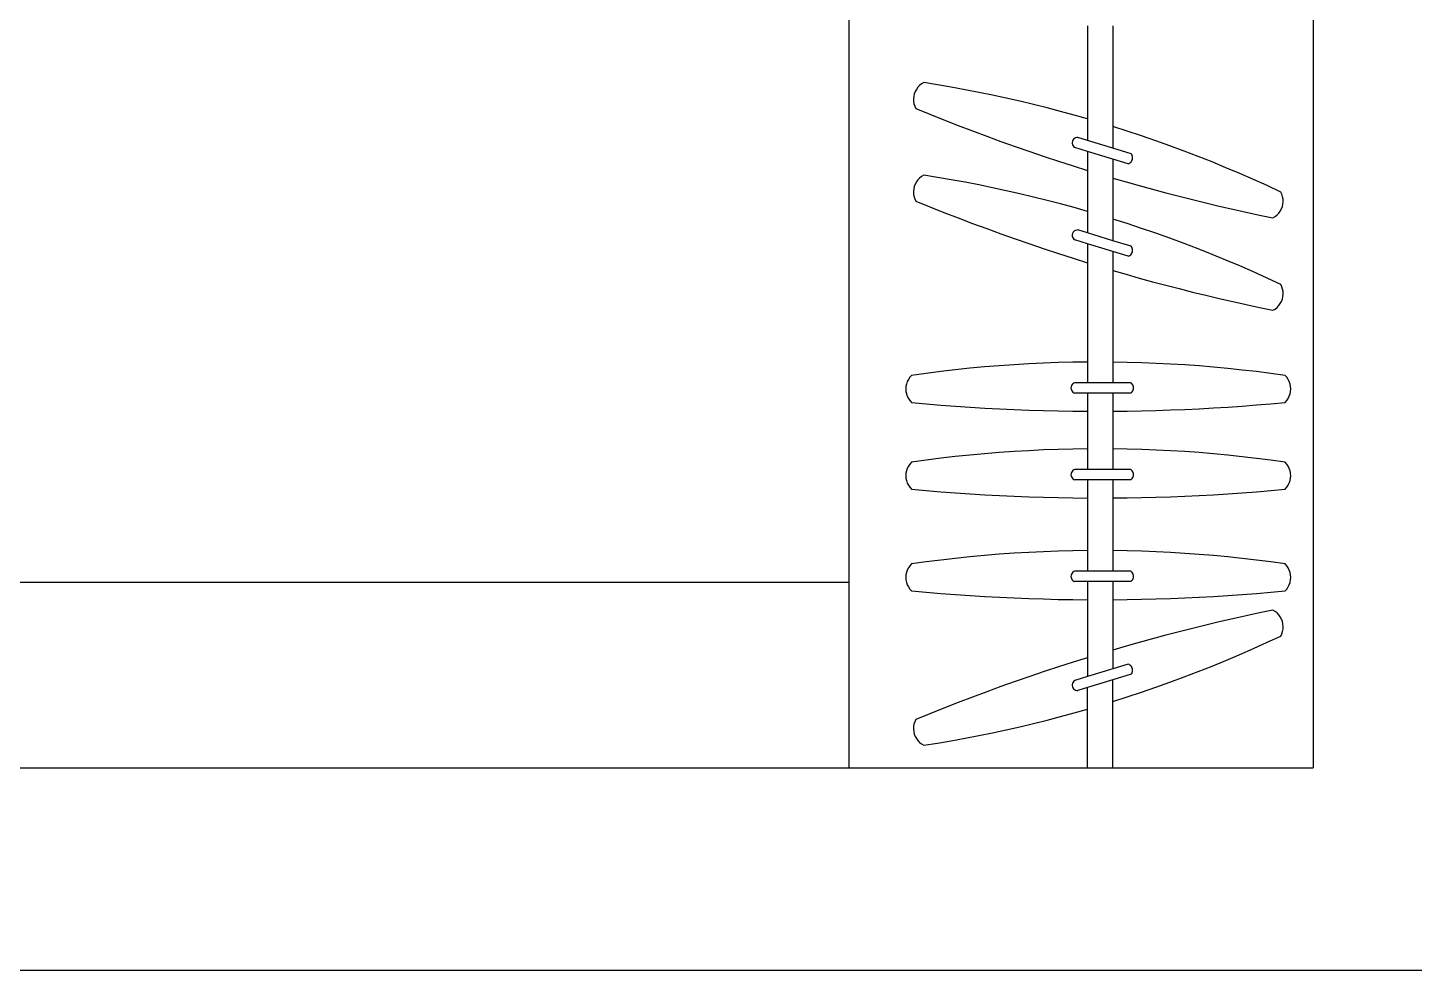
# Model space of a CAD drawing. Header units: centimetres. Extents: x 921 to 2601, y 2858 to 4336.
# Drawn here: x 1388 to 1569.1, y 3173.7 to 3296.9 of the extents above; entities that cross this region are included whole.
import ezdxf

# ---------------------------------------------------------------- set-up
doc = ezdxf.new("R2010")
doc.units = ezdxf.units.CM
doc.layers.add('結構', color=7, linetype='Continuous')

msp = doc.modelspace()

# ---------------------------------------------------------------- linework, layer by layer
at = {"layer": '結構'}
for p, q in [((1495.28, 3420.63), (1495.28, 3200.18)), ((1555.91, 3420.63), (1555.91, 3200.18)), ((1526.45, 3297.12), (1526.45, 3296.65)), ((1529.76, 3297.13), (1529.76, 3296.65)), ((1526.45, 3296.65), (1526.45, 3295.88)), ((1526.45, 3295.88), (1526.45, 3284.96)), ((1529.76, 3296.65), (1529.76, 3295.88)), ((1529.76, 3295.88), (1529.76, 3283.97)), ((1503.81, 3288.24), (1503.74, 3287.92)), ((1503.93, 3288.54), (1503.81, 3288.24)), ((1504.08, 3288.83), (1503.93, 3288.54)), ((1504.28, 3289.1), (1504.08, 3288.83)), ((1504.5, 3289.33), (1504.28, 3289.1)), ((1504.76, 3289.54), (1504.5, 3289.33)), ((1505.04, 3289.71), (1504.76, 3289.54)), ((1506.84, 3289.42), (1505.04, 3289.71)), ((1508.65, 3289.11), (1506.84, 3289.42)), ((1510.45, 3288.78), (1508.65, 3289.11)), ((1512.24, 3288.43), (1510.45, 3288.78)), ((1514.03, 3288.06), (1512.24, 3288.43)), ((1515.82, 3287.68), (1514.03, 3288.06)), ((1503.74, 3287.92), (1503.7, 3287.59)), ((1503.7, 3287.59), (1503.72, 3287.26)), ((1503.72, 3287.26), (1503.77, 3286.94)), ((1503.77, 3286.94), (1503.87, 3286.63)), ((1503.87, 3286.63), (1504, 3286.33)), ((1504, 3286.33), (1505.84, 3285.58)), ((1517.6, 3287.27), (1515.82, 3287.68)), ((1519.38, 3286.85), (1517.6, 3287.27)), ((1521.16, 3286.41), (1519.38, 3286.85)), ((1522.93, 3285.94), (1521.16, 3286.41)), ((1505.84, 3285.58), (1507.69, 3284.84)), ((1507.69, 3284.84), (1509.54, 3284.12)), ((1524.69, 3285.46), (1522.93, 3285.94)), ((1526.45, 3284.96), (1524.69, 3285.46)), ((1526.45, 3284.96), (1526.45, 3282.16)), ((1509.54, 3284.12), (1511.4, 3283.41)), ((1511.4, 3283.41), (1513.27, 3282.71)), ((1513.27, 3282.71), (1515.13, 3282.03)), ((1525.03, 3282.54), (1524.88, 3282.49)), ((1525.18, 3282.55), (1525.03, 3282.54)), ((1526.45, 3282.16), (1525.18, 3282.55)), ((1531.63, 3283.37), (1529.76, 3283.97)), ((1529.76, 3283.97), (1529.76, 3281.15)), ((1533.5, 3282.75), (1531.63, 3283.37)), ((1535.35, 3282.11), (1533.5, 3282.75)), ((1515.13, 3282.03), (1517.01, 3281.36)), ((1517.01, 3281.36), (1518.89, 3280.71)), ((1518.89, 3280.71), (1520.77, 3280.08)), ((1524.48, 3282.05), (1524.45, 3281.9)), ((1524.45, 3281.9), (1524.45, 3281.74)), ((1524.45, 3281.74), (1524.49, 3281.59)), ((1524.54, 3282.19), (1524.48, 3282.05)), ((1524.49, 3281.59), (1524.56, 3281.46)), ((1524.63, 3282.31), (1524.54, 3282.19)), ((1524.56, 3281.46), (1524.66, 3281.34)), ((1524.74, 3282.42), (1524.63, 3282.31)), ((1524.66, 3281.34), (1524.78, 3281.24)), ((1524.88, 3282.49), (1524.74, 3282.42)), ((1526.45, 3280.73), (1524.78, 3281.24)), ((1529.76, 3281.15), (1526.45, 3282.16)), ((1526.45, 3280.73), (1526.45, 3278.25)), ((1529.76, 3279.72), (1526.45, 3280.73)), ((1532.16, 3280.41), (1529.76, 3281.15)), ((1537.2, 3281.46), (1535.35, 3282.11)), ((1539.05, 3280.77), (1537.2, 3281.46)), ((1540.88, 3280.07), (1539.05, 3280.77)), ((1520.77, 3280.08), (1522.66, 3279.45)), ((1522.66, 3279.45), (1524.55, 3278.84)), ((1531.75, 3279.11), (1529.76, 3279.72)), ((1529.76, 3279.72), (1529.76, 3277.25)), ((1531.75, 3279.11), (1531.88, 3279.16)), ((1531.88, 3279.16), (1531.99, 3279.22)), ((1531.99, 3279.22), (1532.1, 3279.31)), ((1532.1, 3279.31), (1532.18, 3279.41)), ((1532.23, 3280.3), (1532.16, 3280.41)), ((1532.18, 3279.41), (1532.25, 3279.53)), ((1532.29, 3280.18), (1532.23, 3280.3)), ((1532.25, 3279.53), (1532.3, 3279.65)), ((1532.32, 3280.05), (1532.29, 3280.18)), ((1532.3, 3279.65), (1532.33, 3279.78)), ((1532.34, 3279.92), (1532.32, 3280.05)), ((1532.33, 3279.78), (1532.34, 3279.92)), ((1542.71, 3279.35), (1540.88, 3280.07)), ((1544.53, 3278.6), (1542.71, 3279.35)), ((1504.5, 3277.25), (1504.28, 3277.01)), ((1504.76, 3277.45), (1504.5, 3277.25)), ((1505.04, 3277.62), (1504.76, 3277.45)), ((1506.84, 3277.33), (1505.04, 3277.62)), ((1508.65, 3277.02), (1506.84, 3277.33)), ((1524.55, 3278.84), (1526.45, 3278.25)), ((1526.45, 3278.25), (1526.45, 3272.88)), ((1529.76, 3277.25), (1531.49, 3276.75)), ((1529.76, 3277.25), (1529.76, 3271.88)), ((1546.33, 3277.84), (1544.53, 3278.6)), ((1548.14, 3277.05), (1546.33, 3277.84)), ((1503.74, 3275.83), (1503.7, 3275.51)), ((1503.7, 3275.51), (1503.72, 3275.18)), ((1503.81, 3276.15), (1503.74, 3275.83)), ((1503.93, 3276.46), (1503.81, 3276.15)), ((1504.08, 3276.75), (1503.93, 3276.46)), ((1504.28, 3277.01), (1504.08, 3276.75)), ((1510.45, 3276.7), (1508.65, 3277.02)), ((1512.24, 3276.35), (1510.45, 3276.7)), ((1514.03, 3275.98), (1512.24, 3276.35)), ((1515.82, 3275.59), (1514.03, 3275.98)), ((1517.6, 3275.19), (1515.82, 3275.59)), ((1531.49, 3276.75), (1533.21, 3276.27)), ((1533.21, 3276.27), (1534.95, 3275.79)), ((1534.95, 3275.79), (1536.68, 3275.32)), ((1536.68, 3275.32), (1538.42, 3274.87)), ((1549.93, 3276.25), (1548.14, 3277.05)), ((1551.71, 3275.42), (1549.93, 3276.25)), ((1551.85, 3275.12), (1551.71, 3275.42)), ((1495.28, 3274.03), (1495.28, 3224.43)), ((1503.72, 3275.18), (1503.77, 3274.86)), ((1503.77, 3274.86), (1503.87, 3274.54)), ((1503.87, 3274.54), (1504, 3274.24)), ((1504, 3274.24), (1505.84, 3273.49)), ((1505.84, 3273.49), (1507.69, 3272.76)), ((1519.38, 3274.76), (1517.6, 3275.19)), ((1521.16, 3274.32), (1519.38, 3274.76)), ((1522.93, 3273.86), (1521.16, 3274.32)), ((1524.69, 3273.38), (1522.93, 3273.86)), ((1538.42, 3274.87), (1540.16, 3274.43)), ((1540.16, 3274.43), (1541.91, 3274)), ((1541.91, 3274), (1543.65, 3273.59)), ((1543.65, 3273.59), (1545.41, 3273.18)), ((1551.78, 3273.21), (1551.9, 3273.52)), ((1551.94, 3274.81), (1551.85, 3275.12)), ((1551.9, 3273.52), (1551.97, 3273.83)), ((1552, 3274.49), (1551.94, 3274.81)), ((1551.97, 3273.83), (1552.01, 3274.16)), ((1552.01, 3274.16), (1552, 3274.49)), ((1507.69, 3272.76), (1509.54, 3272.03)), ((1509.54, 3272.03), (1511.4, 3271.32)), ((1526.45, 3272.88), (1524.69, 3273.38)), ((1526.45, 3272.88), (1526.45, 3270.07)), ((1531.63, 3271.29), (1529.76, 3271.88)), ((1529.76, 3271.88), (1529.76, 3269.06)), ((1545.41, 3273.18), (1547.16, 3272.79)), ((1547.16, 3272.79), (1548.91, 3272.41)), ((1548.91, 3272.41), (1550.67, 3272.04)), ((1550.67, 3272.04), (1550.95, 3272.21)), ((1550.95, 3272.21), (1551.21, 3272.42)), ((1551.21, 3272.42), (1551.43, 3272.66)), ((1551.43, 3272.66), (1551.63, 3272.92)), ((1551.63, 3272.92), (1551.78, 3273.21)), ((1511.4, 3271.32), (1513.27, 3270.63)), ((1513.27, 3270.63), (1515.13, 3269.95)), ((1515.13, 3269.95), (1517.01, 3269.28)), ((1524.48, 3269.96), (1524.45, 3269.81)), ((1524.54, 3270.11), (1524.48, 3269.96)), ((1524.63, 3270.23), (1524.54, 3270.11)), ((1524.74, 3270.33), (1524.63, 3270.23)), ((1524.88, 3270.41), (1524.74, 3270.33)), ((1525.03, 3270.45), (1524.88, 3270.41)), ((1525.18, 3270.46), (1525.03, 3270.45)), ((1526.45, 3270.07), (1525.18, 3270.46)), ((1529.76, 3269.06), (1526.45, 3270.07)), ((1533.5, 3270.67), (1531.63, 3271.29)), ((1535.35, 3270.03), (1533.5, 3270.67)), ((1537.2, 3269.37), (1535.35, 3270.03)), ((1517.01, 3269.28), (1518.89, 3268.63)), ((1518.89, 3268.63), (1520.77, 3267.99)), ((1524.45, 3269.81), (1524.45, 3269.66)), ((1524.45, 3269.66), (1524.49, 3269.51)), ((1524.49, 3269.51), (1524.56, 3269.37)), ((1524.56, 3269.37), (1524.66, 3269.25)), ((1524.66, 3269.25), (1524.78, 3269.16)), ((1526.45, 3268.64), (1524.78, 3269.16)), ((1526.45, 3268.64), (1526.45, 3266.17)), ((1529.76, 3267.63), (1526.45, 3268.64)), ((1532.16, 3268.33), (1529.76, 3269.06)), ((1532.23, 3268.22), (1532.16, 3268.33)), ((1532.29, 3268.1), (1532.23, 3268.22)), ((1532.32, 3267.97), (1532.29, 3268.1)), ((1539.05, 3268.69), (1537.2, 3269.37)), ((1540.88, 3267.99), (1539.05, 3268.69)), ((1520.77, 3267.99), (1522.66, 3267.37)), ((1522.66, 3267.37), (1524.55, 3266.76)), ((1524.55, 3266.76), (1526.45, 3266.17)), ((1529.76, 3267.63), (1529.76, 3265.17)), ((1531.75, 3267.02), (1529.76, 3267.63)), ((1531.75, 3267.02), (1531.88, 3267.07)), ((1531.88, 3267.07), (1531.99, 3267.14)), ((1531.99, 3267.14), (1532.1, 3267.23)), ((1532.1, 3267.23), (1532.18, 3267.33)), ((1532.18, 3267.33), (1532.25, 3267.44)), ((1532.25, 3267.44), (1532.3, 3267.57)), ((1532.3, 3267.57), (1532.33, 3267.7)), ((1532.34, 3267.83), (1532.32, 3267.97)), ((1532.33, 3267.7), (1532.34, 3267.83)), ((1542.71, 3267.26), (1540.88, 3267.99)), ((1544.53, 3266.52), (1542.71, 3267.26)), ((1546.33, 3265.76), (1544.53, 3266.52)), ((1526.45, 3266.17), (1526.45, 3253.19)), ((1529.76, 3265.17), (1531.49, 3264.67)), ((1529.76, 3265.17), (1529.76, 3253.19)), ((1531.49, 3264.67), (1533.21, 3264.18)), ((1548.14, 3264.97), (1546.33, 3265.76)), ((1549.93, 3264.16), (1548.14, 3264.97)), ((1533.21, 3264.18), (1534.95, 3263.7)), ((1534.95, 3263.7), (1536.68, 3263.24)), ((1536.68, 3263.24), (1538.42, 3262.79)), ((1538.42, 3262.79), (1540.16, 3262.35)), ((1551.71, 3263.34), (1549.93, 3264.16)), ((1551.85, 3263.04), (1551.71, 3263.34)), ((1551.94, 3262.73), (1551.85, 3263.04)), ((1552, 3262.4), (1551.94, 3262.73)), ((1540.16, 3262.35), (1541.91, 3261.92)), ((1541.91, 3261.92), (1543.65, 3261.5)), ((1543.65, 3261.5), (1545.41, 3261.1)), ((1545.41, 3261.1), (1547.16, 3260.71)), ((1551.43, 3260.57), (1551.63, 3260.84)), ((1551.63, 3260.84), (1551.78, 3261.12)), ((1551.78, 3261.12), (1551.9, 3261.43)), ((1551.9, 3261.43), (1551.97, 3261.75)), ((1551.97, 3261.75), (1552.01, 3262.08)), ((1552.01, 3262.08), (1552, 3262.4)), ((1547.16, 3260.71), (1548.91, 3260.33)), ((1548.91, 3260.33), (1550.67, 3259.96)), ((1550.67, 3259.96), (1550.95, 3260.13)), ((1550.95, 3260.13), (1551.21, 3260.33)), ((1551.21, 3260.33), (1551.43, 3260.57)), ((1505.35, 3251.72), (1503.44, 3251.45)), ((1507.26, 3251.96), (1505.35, 3251.72)), ((1509.17, 3252.18), (1507.26, 3251.96)), ((1511.08, 3252.38), (1509.17, 3252.18)), ((1513, 3252.56), (1511.08, 3252.38)), ((1514.92, 3252.71), (1513, 3252.56)), ((1516.84, 3252.85), (1514.92, 3252.71)), ((1518.76, 3252.96), (1516.84, 3252.85)), ((1520.68, 3253.05), (1518.76, 3252.96)), ((1522.6, 3253.12), (1520.68, 3253.05)), ((1524.53, 3253.17), (1522.6, 3253.12)), ((1526.45, 3253.19), (1524.53, 3253.17)), ((1526.45, 3253.19), (1526.45, 3250.5)), ((1531.64, 3253.16), (1529.76, 3253.19)), ((1529.76, 3253.19), (1529.76, 3250.5)), ((1533.52, 3253.11), (1531.64, 3253.16)), ((1535.4, 3253.03), (1533.52, 3253.11)), ((1537.28, 3252.94), (1535.4, 3253.03)), ((1539.16, 3252.83), (1537.28, 3252.94)), ((1541.03, 3252.69), (1539.16, 3252.83)), ((1542.91, 3252.54), (1541.03, 3252.69)), ((1544.78, 3252.36), (1542.91, 3252.54)), ((1546.65, 3252.16), (1544.78, 3252.36)), ((1548.52, 3251.95), (1546.65, 3252.16)), ((1550.39, 3251.71), (1548.52, 3251.95)), ((1502.72, 3250.01), (1502.7, 3249.69)), ((1502.79, 3250.33), (1502.72, 3250.01)), ((1502.89, 3250.64), (1502.79, 3250.33)), ((1503.04, 3250.94), (1502.89, 3250.64)), ((1503.22, 3251.21), (1503.04, 3250.94)), ((1503.44, 3251.45), (1503.22, 3251.21)), ((1524.29, 3249.97), (1524.27, 3249.82)), ((1524.34, 3250.12), (1524.29, 3249.97)), ((1524.42, 3250.25), (1524.34, 3250.12)), ((1524.53, 3250.36), (1524.42, 3250.25)), ((1524.65, 3250.45), (1524.53, 3250.36)), ((1524.8, 3250.5), (1524.65, 3250.45)), ((1526.45, 3250.5), (1524.8, 3250.5)), ((1529.76, 3250.5), (1526.45, 3250.5)), ((1532.09, 3250.5), (1529.76, 3250.5)), ((1532.2, 3250.42), (1532.09, 3250.5)), ((1532.29, 3250.32), (1532.2, 3250.42)), ((1532.36, 3250.21), (1532.29, 3250.32)), ((1532.41, 3250.08), (1532.36, 3250.21)), ((1532.44, 3249.95), (1532.41, 3250.08)), ((1532.46, 3249.82), (1532.44, 3249.95)), ((1552.25, 3251.45), (1550.39, 3251.71)), ((1552.47, 3251.21), (1552.25, 3251.45)), ((1552.65, 3250.94), (1552.47, 3251.21)), ((1552.8, 3250.64), (1552.65, 3250.94)), ((1552.9, 3250.33), (1552.8, 3250.64)), ((1552.97, 3250.01), (1552.9, 3250.33)), ((1552.99, 3249.69), (1552.97, 3250.01)), ((1502.7, 3249.69), (1502.72, 3249.36)), ((1502.72, 3249.36), (1502.79, 3249.04)), ((1502.79, 3249.04), (1502.89, 3248.73)), ((1502.89, 3248.73), (1503.04, 3248.43)), ((1503.04, 3248.43), (1503.22, 3248.16)), ((1503.22, 3248.16), (1503.44, 3247.92)), ((1524.27, 3249.82), (1524.29, 3249.67)), ((1524.29, 3249.67), (1524.34, 3249.52)), ((1524.34, 3249.52), (1524.42, 3249.39)), ((1524.42, 3249.39), (1524.53, 3249.28)), ((1524.53, 3249.28), (1524.65, 3249.19)), ((1524.65, 3249.19), (1524.8, 3249.13)), ((1526.45, 3249.13), (1524.8, 3249.13)), ((1526.45, 3249.13), (1526.45, 3246.77)), ((1529.76, 3249.13), (1526.45, 3249.13)), ((1529.76, 3249.13), (1529.76, 3246.77)), ((1532.09, 3249.13), (1529.76, 3249.13)), ((1532.09, 3249.13), (1532.2, 3249.22)), ((1532.2, 3249.22), (1532.29, 3249.32)), ((1532.29, 3249.32), (1532.36, 3249.43)), ((1532.36, 3249.43), (1532.41, 3249.55)), ((1532.41, 3249.55), (1532.44, 3249.68)), ((1532.44, 3249.68), (1532.46, 3249.82)), ((1552.25, 3247.92), (1552.47, 3248.16)), ((1552.47, 3248.16), (1552.65, 3248.43)), ((1552.65, 3248.43), (1552.8, 3248.73)), ((1552.8, 3248.73), (1552.9, 3249.04)), ((1552.9, 3249.04), (1552.97, 3249.36)), ((1552.97, 3249.36), (1552.99, 3249.69)), ((1503.44, 3247.92), (1505.35, 3247.74)), ((1505.35, 3247.74), (1507.27, 3247.58)), ((1507.27, 3247.58), (1509.18, 3247.44)), ((1509.18, 3247.44), (1511.1, 3247.31)), ((1511.1, 3247.31), (1513.02, 3247.19)), ((1513.02, 3247.19), (1514.93, 3247.09)), ((1514.93, 3247.09), (1516.85, 3247)), ((1516.85, 3247), (1518.77, 3246.92)), ((1518.77, 3246.92), (1520.69, 3246.86)), ((1520.69, 3246.86), (1522.61, 3246.82)), ((1522.61, 3246.82), (1524.53, 3246.79)), ((1524.53, 3246.79), (1526.45, 3246.77)), ((1526.45, 3246.77), (1526.45, 3241.86)), ((1529.76, 3246.77), (1531.64, 3246.79)), ((1529.76, 3246.77), (1529.76, 3241.86)), ((1531.64, 3246.79), (1533.51, 3246.83)), ((1533.51, 3246.83), (1535.39, 3246.87)), ((1535.39, 3246.87), (1537.27, 3246.94)), ((1537.27, 3246.94), (1539.14, 3247.01)), ((1539.14, 3247.01), (1541.02, 3247.1)), ((1541.02, 3247.1), (1542.89, 3247.2)), ((1542.89, 3247.2), (1544.77, 3247.32)), ((1544.77, 3247.32), (1546.64, 3247.45)), ((1546.64, 3247.45), (1548.51, 3247.59)), ((1548.51, 3247.59), (1550.38, 3247.75)), ((1550.38, 3247.75), (1552.25, 3247.92)), ((1509.17, 3240.84), (1507.26, 3240.62)), ((1511.08, 3241.04), (1509.17, 3240.84)), ((1513, 3241.22), (1511.08, 3241.04)), ((1514.92, 3241.38), (1513, 3241.22)), ((1516.84, 3241.51), (1514.92, 3241.38)), ((1518.76, 3241.62), (1516.84, 3241.51)), ((1520.68, 3241.72), (1518.76, 3241.62)), ((1522.6, 3241.79), (1520.68, 3241.72)), ((1524.53, 3241.83), (1522.6, 3241.79)), ((1526.45, 3241.86), (1524.53, 3241.83)), ((1526.45, 3241.86), (1526.45, 3241.18)), ((1526.45, 3241.18), (1526.45, 3239.17)), ((1531.64, 3241.82), (1529.76, 3241.86)), ((1529.76, 3241.86), (1529.76, 3241.18)), ((1529.76, 3241.18), (1529.76, 3239.17)), ((1533.52, 3241.77), (1531.64, 3241.82)), ((1535.4, 3241.7), (1533.52, 3241.77)), ((1537.28, 3241.61), (1535.4, 3241.7)), ((1539.16, 3241.49), (1537.28, 3241.61)), ((1541.03, 3241.36), (1539.16, 3241.49)), ((1542.91, 3241.2), (1541.03, 3241.36)), ((1544.78, 3241.03), (1542.91, 3241.2)), ((1546.65, 3240.83), (1544.78, 3241.03)), ((1502.89, 3239.31), (1502.79, 3239)), ((1503.04, 3239.6), (1502.89, 3239.31)), ((1503.22, 3239.87), (1503.04, 3239.6)), ((1503.44, 3240.12), (1503.22, 3239.87)), ((1505.35, 3240.38), (1503.44, 3240.12)), ((1507.26, 3240.62), (1505.35, 3240.38)), ((1524.65, 3239.11), (1524.53, 3239.03)), ((1524.8, 3239.17), (1524.65, 3239.11)), ((1526.45, 3239.17), (1524.8, 3239.17)), ((1529.76, 3239.17), (1526.45, 3239.17)), ((1532.09, 3239.17), (1529.76, 3239.17)), ((1532.2, 3239.08), (1532.09, 3239.17)), ((1532.29, 3238.98), (1532.2, 3239.08)), ((1548.52, 3240.61), (1546.65, 3240.83)), ((1550.39, 3240.38), (1548.52, 3240.61)), ((1552.25, 3240.12), (1550.39, 3240.38)), ((1552.47, 3239.87), (1552.25, 3240.12)), ((1552.65, 3239.6), (1552.47, 3239.87)), ((1552.8, 3239.31), (1552.65, 3239.6)), ((1552.9, 3239), (1552.8, 3239.31)), ((1502.72, 3238.68), (1502.7, 3238.35)), ((1502.7, 3238.35), (1502.72, 3238.02)), ((1502.79, 3239), (1502.72, 3238.68)), ((1502.72, 3238.02), (1502.79, 3237.7)), ((1502.79, 3237.7), (1502.89, 3237.39)), ((1502.89, 3237.39), (1503.04, 3237.1)), ((1524.29, 3238.64), (1524.27, 3238.48)), ((1524.27, 3238.48), (1524.29, 3238.33)), ((1524.34, 3238.78), (1524.29, 3238.64)), ((1524.29, 3238.33), (1524.34, 3238.18)), ((1524.42, 3238.91), (1524.34, 3238.78)), ((1524.34, 3238.18), (1524.42, 3238.05)), ((1524.53, 3239.03), (1524.42, 3238.91)), ((1524.42, 3238.05), (1524.53, 3237.94)), ((1524.53, 3237.94), (1524.65, 3237.86)), ((1524.65, 3237.86), (1524.8, 3237.8)), ((1526.45, 3237.8), (1524.8, 3237.8)), ((1526.45, 3237.8), (1526.45, 3235.43)), ((1529.76, 3237.8), (1526.45, 3237.8)), ((1529.76, 3237.8), (1529.76, 3235.44)), ((1532.09, 3237.8), (1529.76, 3237.8)), ((1532.09, 3237.8), (1532.2, 3237.88)), ((1532.2, 3237.88), (1532.29, 3237.98)), ((1532.36, 3238.87), (1532.29, 3238.98)), ((1532.29, 3237.98), (1532.36, 3238.1)), ((1532.41, 3238.75), (1532.36, 3238.87)), ((1532.36, 3238.1), (1532.41, 3238.22)), ((1532.44, 3238.62), (1532.41, 3238.75)), ((1532.41, 3238.22), (1532.44, 3238.35)), ((1532.46, 3238.48), (1532.44, 3238.62)), ((1532.44, 3238.35), (1532.46, 3238.48)), ((1552.65, 3237.1), (1552.8, 3237.39)), ((1552.8, 3237.39), (1552.9, 3237.7)), ((1552.97, 3238.68), (1552.9, 3239)), ((1552.9, 3237.7), (1552.97, 3238.02)), ((1552.99, 3238.35), (1552.97, 3238.68)), ((1552.97, 3238.02), (1552.99, 3238.35)), ((1503.04, 3237.1), (1503.22, 3236.83)), ((1503.22, 3236.83), (1503.44, 3236.58)), ((1503.44, 3236.58), (1505.35, 3236.41)), ((1505.35, 3236.41), (1507.27, 3236.25)), ((1507.27, 3236.25), (1509.18, 3236.1)), ((1509.18, 3236.1), (1511.1, 3235.97)), ((1511.1, 3235.97), (1513.02, 3235.86)), ((1513.02, 3235.86), (1514.93, 3235.75)), ((1514.93, 3235.75), (1516.85, 3235.66)), ((1516.85, 3235.66), (1518.77, 3235.59)), ((1518.77, 3235.59), (1520.69, 3235.53)), ((1520.69, 3235.53), (1522.61, 3235.48)), ((1522.61, 3235.48), (1524.53, 3235.45)), ((1524.53, 3235.45), (1526.45, 3235.43)), ((1526.45, 3235.43), (1526.45, 3228.57)), ((1529.76, 3235.44), (1531.64, 3235.46)), ((1529.76, 3235.44), (1529.76, 3228.56)), ((1531.64, 3235.46), (1533.51, 3235.49)), ((1533.51, 3235.49), (1535.39, 3235.54)), ((1535.39, 3235.54), (1537.27, 3235.6)), ((1537.27, 3235.6), (1539.14, 3235.68)), ((1539.14, 3235.68), (1541.02, 3235.77)), ((1541.02, 3235.77), (1542.89, 3235.87)), ((1542.89, 3235.87), (1544.77, 3235.98)), ((1544.77, 3235.98), (1546.64, 3236.11)), ((1546.64, 3236.11), (1548.51, 3236.26)), ((1548.51, 3236.26), (1550.38, 3236.41)), ((1550.38, 3236.41), (1552.25, 3236.58)), ((1552.25, 3236.58), (1552.47, 3236.83)), ((1552.47, 3236.83), (1552.65, 3237.1)), ((1516.84, 3228.22), (1514.92, 3228.08)), ((1518.76, 3228.33), (1516.84, 3228.22)), ((1520.68, 3228.42), (1518.76, 3228.33)), ((1522.6, 3228.49), (1520.68, 3228.42)), ((1524.53, 3228.54), (1522.6, 3228.49)), ((1526.45, 3228.57), (1524.53, 3228.54)), ((1526.45, 3228.57), (1526.45, 3225.87)), ((1531.64, 3228.53), (1529.76, 3228.56)), ((1529.76, 3228.56), (1529.76, 3225.87)), ((1533.52, 3228.48), (1531.64, 3228.53)), ((1535.4, 3228.41), (1533.52, 3228.48)), ((1537.28, 3228.31), (1535.4, 3228.41)), ((1539.16, 3228.2), (1537.28, 3228.31)), ((1541.03, 3228.06), (1539.16, 3228.2)), ((1503.22, 3226.58), (1503.04, 3226.31)), ((1503.44, 3226.83), (1503.22, 3226.58)), ((1505.35, 3227.09), (1503.44, 3226.83)), ((1507.26, 3227.33), (1505.35, 3227.09)), ((1509.17, 3227.55), (1507.26, 3227.33)), ((1511.08, 3227.75), (1509.17, 3227.55)), ((1513, 3227.93), (1511.08, 3227.75)), ((1514.92, 3228.08), (1513, 3227.93)), ((1542.91, 3227.91), (1541.03, 3228.06)), ((1544.78, 3227.73), (1542.91, 3227.91)), ((1546.65, 3227.54), (1544.78, 3227.73)), ((1548.52, 3227.32), (1546.65, 3227.54)), ((1550.39, 3227.08), (1548.52, 3227.32)), ((1552.25, 3226.83), (1550.39, 3227.08)), ((1552.47, 3226.58), (1552.25, 3226.83)), ((1552.65, 3226.31), (1552.47, 3226.58)), ((1502.72, 3225.39), (1502.7, 3225.06)), ((1502.7, 3225.06), (1502.72, 3224.73)), ((1502.79, 3225.71), (1502.72, 3225.39)), ((1502.72, 3224.73), (1502.79, 3224.41)), ((1502.89, 3226.02), (1502.79, 3225.71)), ((1503.04, 3226.31), (1502.89, 3226.02)), ((1524.29, 3225.34), (1524.27, 3225.19)), ((1524.27, 3225.19), (1524.29, 3225.04)), ((1524.34, 3225.49), (1524.29, 3225.34)), ((1524.29, 3225.04), (1524.34, 3224.89)), ((1524.42, 3225.62), (1524.34, 3225.49)), ((1524.34, 3224.89), (1524.42, 3224.76)), ((1524.53, 3225.73), (1524.42, 3225.62)), ((1524.42, 3224.76), (1524.53, 3224.65)), ((1524.65, 3225.82), (1524.53, 3225.73)), ((1524.53, 3224.65), (1524.65, 3224.56)), ((1524.8, 3225.87), (1524.65, 3225.82)), ((1524.65, 3224.56), (1524.8, 3224.51)), ((1526.45, 3225.87), (1524.8, 3225.87)), ((1529.76, 3225.87), (1526.45, 3225.87)), ((1532.09, 3225.87), (1529.76, 3225.87)), ((1532.2, 3225.79), (1532.09, 3225.87)), ((1532.09, 3224.51), (1532.2, 3224.59)), ((1532.29, 3225.69), (1532.2, 3225.79)), ((1532.2, 3224.59), (1532.29, 3224.69)), ((1532.36, 3225.58), (1532.29, 3225.69)), ((1532.29, 3224.69), (1532.36, 3224.8)), ((1532.41, 3225.46), (1532.36, 3225.58)), ((1532.36, 3224.8), (1532.41, 3224.93)), ((1532.44, 3225.32), (1532.41, 3225.46)), ((1532.41, 3224.93), (1532.44, 3225.06)), ((1532.46, 3225.19), (1532.44, 3225.32)), ((1532.44, 3225.06), (1532.46, 3225.19)), ((1552.8, 3226.02), (1552.65, 3226.31)), ((1552.9, 3225.71), (1552.8, 3226.02)), ((1552.97, 3225.39), (1552.9, 3225.71)), ((1552.9, 3224.41), (1552.97, 3224.73)), ((1552.99, 3225.06), (1552.97, 3225.39)), ((1552.97, 3224.73), (1552.99, 3225.06)), ((1383.68, 3224.43), (1495.28, 3224.43)), ((1502.79, 3224.41), (1502.89, 3224.1)), ((1502.89, 3224.1), (1503.04, 3223.81)), ((1503.04, 3223.81), (1503.22, 3223.54)), ((1503.22, 3223.54), (1503.44, 3223.29)), ((1503.44, 3223.29), (1505.35, 3223.12)), ((1505.35, 3223.12), (1507.27, 3222.96)), ((1507.27, 3222.96), (1509.18, 3222.81)), ((1509.18, 3222.81), (1511.1, 3222.68)), ((1526.45, 3224.51), (1524.8, 3224.51)), ((1526.45, 3224.51), (1526.45, 3222.14)), ((1529.76, 3224.51), (1526.45, 3224.51)), ((1529.76, 3224.51), (1529.76, 3222.14)), ((1532.09, 3224.51), (1529.76, 3224.51)), ((1544.77, 3222.69), (1546.64, 3222.82)), ((1546.64, 3222.82), (1548.51, 3222.96)), ((1548.51, 3222.96), (1550.38, 3223.12)), ((1550.38, 3223.12), (1552.25, 3223.29)), ((1552.25, 3223.29), (1552.47, 3223.54)), ((1552.47, 3223.54), (1552.65, 3223.81)), ((1552.65, 3223.81), (1552.8, 3224.1)), ((1552.8, 3224.1), (1552.9, 3224.41)), ((1511.1, 3222.68), (1513.02, 3222.56)), ((1513.02, 3222.56), (1514.93, 3222.46)), ((1514.93, 3222.46), (1516.85, 3222.37)), ((1516.85, 3222.37), (1518.77, 3222.3)), ((1518.77, 3222.3), (1520.69, 3222.24)), ((1520.69, 3222.24), (1522.61, 3222.19)), ((1522.61, 3222.19), (1524.53, 3222.16)), ((1524.53, 3222.16), (1526.45, 3222.14)), ((1526.45, 3222.14), (1526.45, 3214.57)), ((1529.76, 3222.14), (1531.64, 3222.17)), ((1529.76, 3222.14), (1529.76, 3215.57)), ((1531.64, 3222.17), (1533.51, 3222.2)), ((1533.51, 3222.2), (1535.39, 3222.25)), ((1535.39, 3222.25), (1537.27, 3222.31)), ((1537.27, 3222.31), (1539.14, 3222.38)), ((1539.14, 3222.38), (1541.02, 3222.47)), ((1541.02, 3222.47), (1542.89, 3222.58)), ((1542.89, 3222.58), (1544.77, 3222.69)), ((1543.65, 3219.24), (1541.91, 3218.82)), ((1545.41, 3219.64), (1543.65, 3219.24)), ((1547.16, 3220.03), (1545.41, 3219.64)), ((1548.91, 3220.41), (1547.16, 3220.03)), ((1550.67, 3220.78), (1548.91, 3220.41)), ((1550.95, 3220.61), (1550.67, 3220.78)), ((1551.21, 3220.41), (1550.95, 3220.61)), ((1551.43, 3220.17), (1551.21, 3220.41)), ((1551.63, 3219.9), (1551.43, 3220.17)), ((1551.78, 3219.62), (1551.63, 3219.9)), ((1551.9, 3219.31), (1551.78, 3219.62)), ((1551.97, 3218.99), (1551.9, 3219.31)), ((1536.68, 3217.5), (1534.95, 3217.04)), ((1538.42, 3217.95), (1536.68, 3217.5)), ((1540.16, 3218.39), (1538.42, 3217.95)), ((1541.91, 3218.82), (1540.16, 3218.39)), ((1549.93, 3216.58), (1551.71, 3217.4)), ((1551.71, 3217.4), (1551.85, 3217.7)), ((1551.85, 3217.7), (1551.94, 3218.01)), ((1551.94, 3218.01), (1552, 3218.34)), ((1552.01, 3218.66), (1551.97, 3218.99)), ((1552, 3218.34), (1552.01, 3218.66)), ((1531.49, 3216.07), (1529.76, 3215.57)), ((1529.76, 3215.57), (1529.76, 3213.11)), ((1533.21, 3216.56), (1531.49, 3216.07)), ((1534.95, 3217.04), (1533.21, 3216.56)), ((1546.33, 3214.98), (1548.14, 3215.77)), ((1548.14, 3215.77), (1549.93, 3216.58)), ((1524.55, 3213.98), (1522.66, 3213.37)), ((1526.45, 3214.57), (1524.55, 3213.98)), ((1526.45, 3214.57), (1526.45, 3212.1)), ((1531.75, 3213.72), (1529.76, 3213.11)), ((1531.88, 3213.67), (1531.75, 3213.72)), ((1542.71, 3213.48), (1544.53, 3214.22)), ((1544.53, 3214.22), (1546.33, 3214.98)), ((1518.89, 3212.11), (1517.01, 3211.46)), ((1520.77, 3212.75), (1518.89, 3212.11)), ((1522.66, 3213.37), (1520.77, 3212.75)), ((1526.45, 3212.1), (1524.78, 3211.58)), ((1529.76, 3213.11), (1526.45, 3212.1)), ((1532.16, 3212.41), (1529.76, 3211.68)), ((1531.99, 3213.6), (1531.88, 3213.67)), ((1532.1, 3213.51), (1531.99, 3213.6)), ((1532.18, 3213.41), (1532.1, 3213.51)), ((1532.16, 3212.41), (1532.23, 3212.52)), ((1532.25, 3213.3), (1532.18, 3213.41)), ((1532.23, 3212.52), (1532.29, 3212.64)), ((1532.3, 3213.17), (1532.25, 3213.3)), ((1532.29, 3212.64), (1532.32, 3212.77)), ((1532.33, 3213.04), (1532.3, 3213.17)), ((1532.32, 3212.77), (1532.34, 3212.91)), ((1532.34, 3212.91), (1532.33, 3213.04)), ((1537.2, 3211.37), (1539.05, 3212.05)), ((1539.05, 3212.05), (1540.88, 3212.75)), ((1540.88, 3212.75), (1542.71, 3213.48)), ((1513.27, 3210.11), (1511.4, 3209.42)), ((1515.13, 3210.79), (1513.27, 3210.11)), ((1517.01, 3211.46), (1515.13, 3210.79)), ((1524.49, 3211.23), (1524.45, 3211.08)), ((1524.45, 3211.08), (1524.45, 3210.93)), ((1524.45, 3210.93), (1524.48, 3210.78)), ((1524.48, 3210.78), (1524.54, 3210.64)), ((1524.56, 3211.37), (1524.49, 3211.23)), ((1524.54, 3210.64), (1524.63, 3210.51)), ((1524.66, 3211.49), (1524.56, 3211.37)), ((1524.63, 3210.51), (1524.74, 3210.41)), ((1524.78, 3211.58), (1524.66, 3211.49)), ((1524.74, 3210.41), (1524.88, 3210.33)), ((1524.88, 3210.33), (1525.03, 3210.29)), ((1525.03, 3210.29), (1525.18, 3210.28)), ((1526.45, 3210.67), (1525.18, 3210.28)), ((1529.76, 3211.68), (1526.45, 3210.67)), ((1526.45, 3207.86), (1526.45, 3210.67)), ((1529.76, 3211.49), (1529.76, 3211.68)), ((1529.76, 3208.86), (1529.76, 3211.49)), ((1531.63, 3209.45), (1533.5, 3210.07)), ((1533.5, 3210.07), (1535.35, 3210.71)), ((1535.35, 3210.71), (1537.2, 3211.37)), ((1509.54, 3208.71), (1507.69, 3207.99)), ((1511.4, 3209.42), (1509.54, 3208.71)), ((1529.76, 3208.86), (1531.63, 3209.45)), ((1529.76, 3200.18), (1529.76, 3208.86)), ((1504, 3206.5), (1503.87, 3206.2)), ((1505.84, 3207.25), (1504, 3206.5)), ((1507.69, 3207.99), (1505.84, 3207.25)), ((1521.16, 3206.42), (1522.93, 3206.88)), ((1522.93, 3206.88), (1524.69, 3207.36)), ((1524.69, 3207.36), (1526.45, 3207.86)), ((1526.45, 3200.18), (1526.45, 3207.86)), ((1503.72, 3205.56), (1503.7, 3205.23)), ((1503.7, 3205.23), (1503.74, 3204.91)), ((1503.77, 3205.88), (1503.72, 3205.56)), ((1503.74, 3204.91), (1503.81, 3204.59)), ((1503.87, 3206.2), (1503.77, 3205.88)), ((1512.24, 3204.39), (1514.03, 3204.76)), ((1514.03, 3204.76), (1515.82, 3205.15)), ((1515.82, 3205.15), (1517.6, 3205.55)), ((1517.6, 3205.55), (1519.38, 3205.98)), ((1519.38, 3205.98), (1521.16, 3206.42)), ((1503.81, 3204.59), (1503.93, 3204.28)), ((1503.93, 3204.28), (1504.08, 3203.99)), ((1504.08, 3203.99), (1504.28, 3203.73)), ((1504.28, 3203.73), (1504.5, 3203.49)), ((1504.5, 3203.49), (1504.76, 3203.29)), ((1504.76, 3203.29), (1505.04, 3203.12)), ((1505.04, 3203.12), (1506.84, 3203.41)), ((1506.84, 3203.41), (1508.65, 3203.72)), ((1508.65, 3203.72), (1510.45, 3204.04)), ((1510.45, 3204.04), (1512.24, 3204.39)), ((1383.68, 3200.18), (1495.28, 3200.18)), ((1495.28, 3200.18), (1555.91, 3200.18)), ((1086.34, 3173.72), (1606.61, 3173.72))]:
    msp.add_line(p, q, dxfattribs=at)

doc.saveas('drawing.dxf')
